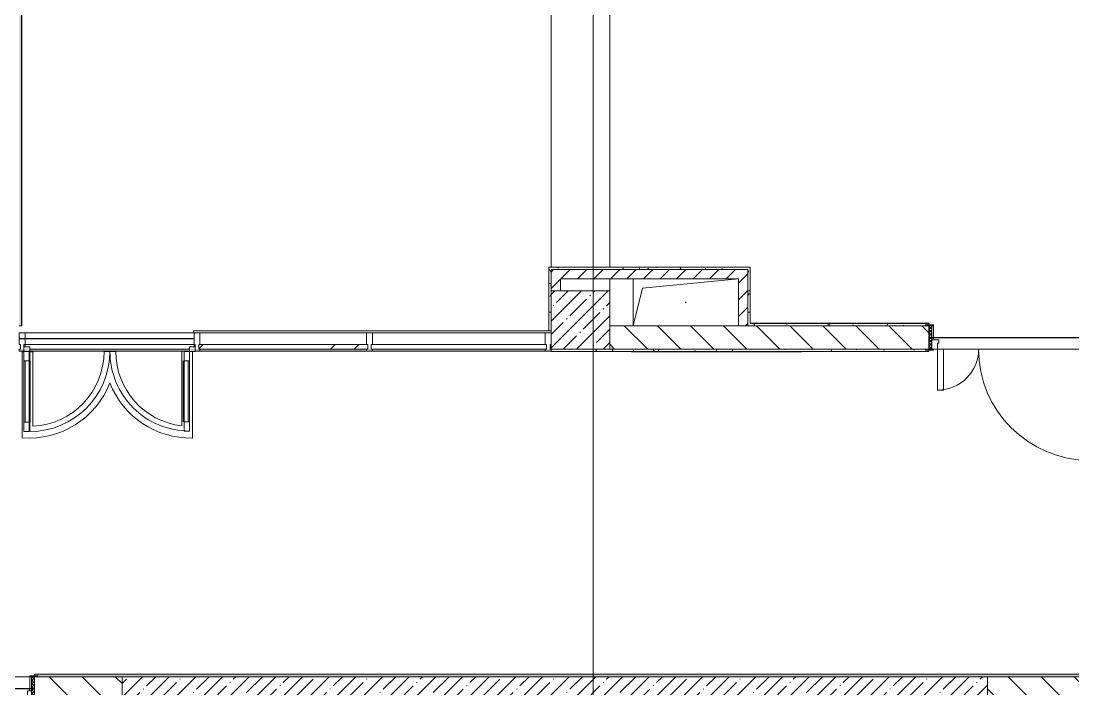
# Model space of a CAD drawing. Header units: millimetres. Extents: x -1113 to 415037, y -3642 to 354837.
# Drawn here: x 259838 to 268834, y 10495 to 16205 of the extents above; entities that cross this region are included whole.
import ezdxf

# ---------------------------------------------------------------- set-up
doc = ezdxf.new("R2010")
doc.units = ezdxf.units.MM
doc.layers.add('A-AREA-PATT-2', color=7, linetype='Continuous', lineweight=5, true_color=0xcde0ef, transparency=1)
for name, color, linetype, lineweight in [('A-DETL-GENF', 7, 'Continuous', 9), ('A-DOOR-2', 7, 'Continuous', 5), ('A-DOOR-FRAM-2', 7, 'Continuous', 5), ('A-FLOR', 7, 'Continuous', 9), ('A-GENM', 7, 'Continuous', 9), ('A-GLAZ-CURT', 7, 'Continuous', 9), ('A-GLAZ-CURT-1', 7, 'Continuous', 5), ('A-GLAZ-CURT-2', 7, 'Continuous', 20), ('A-GLAZ-CWMG', 7, 'Continuous', 9), ('A-GLAZ-CWMG-1', 7, 'Continuous', 20), ('A-WALL', 7, 'Continuous', 5), ('I-WALL', 7, 'Continuous', 5), ('S-COLS-1', 7, 'Continuous', 5), ('Оси', 7, 'Continuous', 9)]:
    doc.layers.add(name, color=color, linetype=linetype, lineweight=lineweight)
for name, color, linetype, lineweight, true_color in [('A-DOOR-1', 7, 'Continuous', 5, 0xc0c0c0), ('A-DOOR-FRAM-1', 7, 'Continuous', 5, 0xc0c0c0), ('A-WALL-1', 9, 'Continuous', 5, 0x808080), ('A-WALL-FNSH-1', 9, 'Continuous', 5, 0x808080)]:
    doc.layers.add(name, color=color, linetype=linetype, lineweight=lineweight, true_color=true_color)
pattern_1 = [(135, (148772.12, -1e-08), (-141.42136, -141.42136), [])]
pattern_2 = [(45, (148772.12, -1e-08), (-114.04925, 114.04925), []), (45, (148886.17, -1e-08), (-114.04925, 114.04925), [201.612, -40.322, 6.706, -33.617])]
pattern_3 = [(45, (148772.12, -1e-08), (-70.71068, 70.71068), [])]
pattern_4 = [(0, (148772.123, -1e-08), (243.84, 60.96), [20.117, -162.763, 20.117, -162.763, -975.36]), (0, (148772.123, -1e-08), (243.84, 60.96), [-365.76, 20.117, -345.643, 20.117, -162.763, -426.72]), (0, (148772.123, -1e-08), (243.84, 60.96), [-914.4, 20.117, -101.803, 20.117, -284.683]), (120, (148863.563, 30.48), (-174.71291, 180.691634), [20.117, -162.763, 20.117, -162.763, -975.36]), (120, (148863.563, 30.48), (-174.71291, 180.691634), [-365.76, 20.117, -345.643, 20.117, -162.763, -426.72]), (120, (148863.563, 30.48), (-174.71291, 180.691634), [-914.4, 20.117, -101.803, 20.117, -284.683]), (240, (148894.043, 152.4), (-69.12709, -241.651634), [20.117, -162.763, 20.117, -162.763, -975.36]), (240, (148894.043, 152.4), (-69.12709, -241.651634), [-365.76, 20.117, -345.643, 20.117, -162.763, -426.72]), (240, (148894.043, 152.4), (-69.12709, -241.651634), [-914.4, 20.117, -101.803, 20.117, -284.683])]

# ---------------------------------------------------------------- blocks, each defined once
blk = doc.blocks.new('110_Дверь_СКБ_1Ст_Внутренняя1 - Д-8 950x2100h_охрана-V352-Объем проектирования 2 этажа')
at = {"layer": 'A-DOOR-2'}
h = blk.add_hatch(dxfattribs=at)
h.set_pattern_fill('FP_33', color=256, style=0, pattern_type=2)
h.set_pattern_definition([(135, (1826.41, 164.685), (-14.14214, -14.14214), []), (225, (1826.41, 164.685), (14.14214, -14.14214), [])])
h.paths.add_polyline_path([(462.5, 100), (462.5, -100), (487.5, -100), (487.5, 100)])
at = {"layer": 'A-DOOR-FRAM-2'}
h = blk.add_hatch(dxfattribs=at)
h.set_pattern_fill('FP_34', color=256, style=0, pattern_type=2)
h.set_pattern_definition([(45, (-296.384, 164.685), (-14.1421, 14.1421), []), (135, (-296.384, 164.685), (-14.1421, -14.1421), [])])
h.paths.add_polyline_path([(-437.5, 100), (-462.5, 98.6), (-462.5, -100), (-437.5, -100), (-437.5, 99)])
at = {"layer": 'A-DOOR-1'}
for p, q in [((437.5, 950), (397.5, 950)), ((397.5, 950), (397.5, 100)), ((437.5, 100), (437.5, 950)), ((397.5, 100), (437.5, 100))]:
    blk.add_line(p, q, dxfattribs=at)
blk.add_arc((437.5, 100), 850, 90, 180, dxfattribs=at)
at = {"layer": 'A-DOOR-FRAM-1'}
for p, q in [((-422.5, 108), (-492.5, 108)), ((-492.5, 108), (-492.5, 100)), ((-492.5, 100), (-422.5, 100)), ((-437.5, 100), (-462.5, 100)), ((-462.5, 100), (-462.5, -100)), ((-412.5, 100), (-437.5, 100)), ((-437.5, 100), (-437.5, 20)), ((-437.5, -100), (-437.5, 100)), ((-422.5, 100), (-437.5, 100)), ((-437.5, 100), (-437.5, 99)), ((-437.5, 99), (-422.5, 99)), ((-422.5, 100), (-422.5, 108)), ((-422.5, 99), (-422.5, 100)), ((-412.5, 60), (-412.5, 100)), ((437.5, 100), (437.5, 60)), ((462.5, 100), (437.5, 100)), ((517.5, 108), (447.5, 108)), ((447.5, 108), (447.5, 100)), ((462.5, 100), (447.5, 100)), ((447.5, 100), (447.5, 99)), ((447.5, 100), (517.5, 100)), ((447.5, 99), (462.5, 99)), ((462.5, 20), (462.5, 100)), ((487.5, 100), (462.5, 100)), ((462.5, 100), (462.5, -100)), ((462.5, 99), (462.5, 100)), ((487.5, -100), (487.5, 100)), ((517.5, 100), (517.5, 108)), ((-437.5, 20), (-402.5, 20)), ((-422.5, 20), (-437.5, 20)), ((-437.5, 20), (-437.5, -100)), ((-422.5, -100), (-422.5, 20)), ((-402.5, 60), (-412.5, 60)), ((-402.5, 20), (-402.5, 60)), ((437.5, 60), (427.5, 60)), ((427.5, 60), (427.5, 20)), ((427.5, 20), (462.5, 20)), ((462.5, 20), (447.5, 20)), ((447.5, 20), (447.5, -100)), ((462.5, -100), (462.5, 20)), ((-422.5, -100), (-492.5, -100)), ((-492.5, -100), (-492.5, -108)), ((-492.5, -108), (-422.5, -108)), ((-462.5, -100), (-437.5, -100)), ((-437.5, -100), (-422.5, -100)), ((-422.5, -108), (-422.5, -100)), ((447.5, -100), (462.5, -100)), ((517.5, -100), (447.5, -100)), ((447.5, -100), (447.5, -108)), ((447.5, -108), (517.5, -108)), ((462.5, -100), (487.5, -100)), ((517.5, -108), (517.5, -100))]:
    blk.add_line(p, q, dxfattribs=at)
blk = doc.blocks.new('GM_Отверстие прямоугольное _в плите_ - Отверстие-23876685-Объем проектирования 2 этажа')
at = {"layer": 'A-GENM'}
for p, q in [((-450, -200), (-450, 200)), ((-450, 200), (-450, -200)), ((-370, 120), (450, 200)), ((-450, -200), (-370, 120))]:
    blk.add_line(p, q, dxfattribs=at)
for start, end in [(360, 180), (180, 360)]:
    blk.add_arc((0, 0), 2.5, start, end, dxfattribs=at)
blk = doc.blocks.new('110_Дверь_СКБ_2Ст - Д-6_п__ ДОО_Дв_1450x2100h_Дверь из раздевальной в коридор-32371698-Объем проектирования 2 этажа')
at = {"layer": 'A-DOOR-2'}
h = blk.add_hatch(dxfattribs=at)
h.set_pattern_fill('FP_214', color=256, style=0, pattern_type=2)
h.set_pattern_definition([(225, (1576.41, -164.685), (-14.14214, 14.14214), []), (135, (1576.41, -164.685), (14.14214, 14.14214), [])])
h.paths.add_polyline_path([(712.5, -100), (737.5, -98.2), (737.5, 100), (712.5, 99.2), (712.5, 88.5)])
at = {"layer": 'A-DOOR-FRAM-2'}
h = blk.add_hatch(dxfattribs=at)
h.set_pattern_fill('FP_215', color=256, style=0, pattern_type=2)
h.set_pattern_definition([(315, (-546.384, -164.685), (-14.1421, -14.1421), []), (225, (-546.384, -164.685), (-14.1421, 14.1421), [])])
h.paths.add_polyline_path([(-712.5, -100), (-687.5, -100), (-687.5, 100), (-712.5, 100)])
at = {"layer": 'A-DOOR-1'}
for p, q in [((-637.5, -100), (-587.5, -100)), ((-637.5, -450), (-637.5, -100)), ((-587.5, -100), (-587.5, -450)), ((612.5, -100), (662.5, -100)), ((612.5, -1050), (612.5, -100)), ((662.5, -100), (662.5, -1050)), ((-587.5, -450), (-637.5, -450)), ((662.5, -1050), (612.5, -1050))]:
    blk.add_line(p, q, dxfattribs=at)
for centre, radius, start, end in [((-637.5, -100), 350, 270, 0), ((662.5, -100), 950, 180, 270)]:
    blk.add_arc(centre, radius, start, end, dxfattribs=at)
at = {"layer": 'A-DOOR-FRAM-1'}
for p, q in [((-742.5, 108), (-672.5, 108)), ((-742.5, 100), (-742.5, 108)), ((-672.5, 100), (-742.5, 100)), ((-712.5, 100), (-687.5, 100)), ((-712.5, -100), (-712.5, 100)), ((-687.5, 100), (-687.5, -100)), ((-687.5, 100), (-672.5, 100)), ((-687.5, -20), (-687.5, 100)), ((-672.5, 108), (-672.5, 100)), ((-672.5, 100), (-672.5, -20)), ((697.5, 100), (697.5, 108)), ((697.5, 108), (767.5, 108)), ((697.5, -20), (697.5, 100)), ((697.5, 100), (712.5, 100)), ((767.5, 100), (697.5, 100)), ((712.5, -100), (712.5, 100)), ((712.5, 100), (737.5, 100)), ((712.5, 100), (712.5, -20)), ((737.5, 100), (737.5, -100)), ((767.5, 108), (767.5, 100)), ((-687.5, -20), (-627.5, -20)), ((-687.5, -100), (-687.5, -20)), ((-672.5, -20), (-687.5, -20)), ((-637.5, -50), (-637.5, -100)), ((-627.5, -50), (-637.5, -50)), ((-627.5, -20), (-627.5, -50)), ((652.5, -20), (712.5, -20)), ((652.5, -50), (652.5, -20)), ((662.5, -50), (652.5, -50)), ((662.5, -100), (662.5, -50)), ((712.5, -20), (697.5, -20)), ((712.5, -20), (712.5, -100)), ((-742.5, -100), (-672.5, -100)), ((-742.5, -108), (-742.5, -100)), ((-672.5, -108), (-742.5, -108)), ((-687.5, -100), (-712.5, -100)), ((-637.5, -100), (-687.5, -100)), ((-672.5, -100), (-672.5, -108)), ((712.5, -100), (662.5, -100)), ((697.5, -108), (697.5, -100)), ((697.5, -100), (767.5, -100)), ((767.5, -108), (697.5, -108)), ((737.5, -100), (712.5, -100)), ((767.5, -100), (767.5, -108))]:
    blk.add_line(p, q, dxfattribs=at)
blk = doc.blocks.new('Прямоугольный импост - Импост структурный с накладкой - 160мм Темный-32356295-Объем проектирования 2 этажа')
at = {"layer": 'A-GLAZ-CWMG-1'}
for p, q in [((-50, 40), (-50, 140)), ((-50, 140), (0, 140)), ((0, 140), (0, 40)), ((-40, 40), (-50, 40)), ((-40, 20), (-40, 40)), ((-10, 40), (-10, 0)), ((0, 40), (-10, 40)), ((-10, 0), (0, 0)), ((0, 0), (0, -17)), ((0, -17), (-40, -17))]:
    blk.add_line(p, q, dxfattribs=at)
blk = doc.blocks.new('Системная панель - Стекло - 40мм-32428871-Объем проектирования 2 этажа')
at = {"layer": 'A-GLAZ-CURT-2'}
for p, q in [((749.5, 0), (-749.5, 0)), ((-749.5, 0), (-749.5, -40)), ((749.5, -40), (749.5, 0)), ((-749.5, -40), (749.5, -40))]:
    blk.add_line(p, q, dxfattribs=at)
blk = doc.blocks.new('Прямоугольный импост - Импост структурный с накладкой - 160мм Темный-32428319-Объем проектирования 2 этажа')
at = {"layer": 'A-GLAZ-CWMG-1'}
for p, q in [((0, 140), (-50, 140)), ((-50, 140), (-50, 40)), ((0, 40), (0, 140)), ((-50, 40), (-40, 40)), ((-40, 0), (-50, 0)), ((-50, 0), (-50, -17)), ((-40, 40), (-40, 0)), ((-10, 0), (-10, 40)), ((-10, 40), (0, 40)), ((0, 0), (-10, 0)), ((0, -17), (0, 0)), ((-50, -17), (0, -17))]:
    blk.add_line(p, q, dxfattribs=at)
blk = doc.blocks.new('Дверь_Витражная_остекление_ - ВВ-23-32429828-Объем проектирования 2 этажа')
at = {"layer": 'A-DETL-GENF'}
for p, q in [((-682.5, 700), (-637.5, 700)), ((-682.5, 700), (-682.5, 20)), ((-637.5, 700), (-682.5, 700)), ((-682.5, 700), (-682.5, 20)), ((-637.5, 700), (-637.5, 20)), ((-637.5, 20), (-637.5, 700)), ((732.5, 705), (687.5, 705)), ((687.5, 705), (687.5, 20)), ((732.5, 705), (687.5, 705)), ((687.5, 705), (687.5, 20)), ((732.5, 705), (732.5, 20)), ((732.5, 20), (732.5, 705)), ((-682.5, 620), (-637.5, 620)), ((-672.5, 620), (-672.5, 100)), ((-628.5, 620), (-628.5, 100)), ((678.5, 625), (678.5, 100)), ((732.5, 625), (687.5, 625)), ((722.5, 625), (722.5, 100)), ((-682.5, 100), (-637.5, 100)), ((732.5, 100), (687.5, 100)), ((-637.5, 20), (-682.5, 20)), ((-682.5, 20), (-637.5, 20))]:
    blk.add_line(p, q, dxfattribs=at)
at = {"layer": 'A-DOOR-1'}
for p, q in [((-682.5, 700), (-682.5, 20)), ((682.5, 705), (682.5, 20)), ((-682.5, 20), (-732.5, 20)), ((-732.5, 20), (-732.5, -20)), ((-682.5, -20), (-682.5, 20)), ((732.5, 20), (682.5, 20)), ((682.5, 20), (682.5, -20)), ((732.5, -20), (732.5, 20)), ((-732.5, -20), (-682.5, -20)), ((682.5, -20), (732.5, -20))]:
    blk.add_line(p, q, dxfattribs=at)
for centre, radius, start, end in [((-682.5, 20), 680, 360, 90), ((682.5, 20), 685, 90, 180)]:
    blk.add_arc(centre, radius, start, end, dxfattribs=at)
blk = doc.blocks.new('Прямоугольный импост - Импост структурный с накладкой - 160мм Темный-32428730-Объем проектирования 2 этажа')
at = {"layer": 'A-GLAZ-CWMG'}
for p, q in [((111100.5, 13540), (112545.5, 13540)), ((111100.5, 13420), (111100.5, 13440)), ((111100.5, 13440), (112545.5, 13440)), ((112545.5, 13440), (112545.5, 13420)), ((111140.5, 13400), (112505.5, 13400)), ((111140.5, 13383), (112505.5, 13383))]:
    blk.add_line(p, q, dxfattribs=at)
blk = doc.blocks.new('Прямоугольный импост - Импост структурный с накладкой - 160мм Темный-32428868-Объем проектирования 2 этажа')
at = {"layer": 'A-GLAZ-CWMG'}
for p, q in [((114070.5, 13540), (115549.5, 13540)), ((114070.5, 13383), (115549.5, 13383))]:
    blk.add_line(p, q, dxfattribs=at)
blk = doc.blocks.new('Системная панель - Стекло - 40мм-32428872-Объем проектирования 2 этажа')
at = {"layer": 'A-GLAZ-CURT-1'}
h = blk.add_hatch(dxfattribs=at)
h.set_pattern_fill('FP_218', color=256, style=0, pattern_type=2)
h.set_pattern_definition([(225, (113508, 13200), (565.6854, -565.6854), [400, -1200]), (225, (113908, 13400), (565.6854, -565.6854), [1200, -400]), (225, (113108, 13600), (565.6854, -565.6854), [400, -1200])])
h.paths.add_polyline_path([(-436.7, 0), (-722.5, 0), (-722.5, -40), (722.5, -40), (722.5, 0), (-273.4, 0)])
at = {"layer": 'A-GLAZ-CURT-2'}
for p, q in [((722.5, 0), (-722.5, 0)), ((-722.5, 0), (-722.5, -40)), ((722.5, -40), (722.5, 0)), ((-722.5, -40), (722.5, -40))]:
    blk.add_line(p, q, dxfattribs=at)
blk = doc.blocks.new('Прямоугольный импост - Импост структурный с накладкой - 160мм Темный-32428869-Объем проектирования 2 этажа')
at = {"layer": 'A-GLAZ-CWMG'}
for p, q in [((112595.5, 13540), (114020.5, 13540)), ((112595.5, 13383), (114020.5, 13383))]:
    blk.add_line(p, q, dxfattribs=at)
blk = doc.blocks.new('Прямоугольный импост - Импост структурный с накладкой - 160мм Темный-32356291-Объем проектирования 2 этажа')
at = {"layer": 'A-GLAZ-CWMG-1'}
for p, q in [((-25, 40), (-25, 140)), ((-25, 140), (25, 140)), ((25, 140), (25, 40)), ((-15, 40), (-25, 40)), ((-25, -17), (-25, 0)), ((-25, 0), (-15, 0)), ((-15, 0), (-15, 40)), ((15, 40), (15, 20)), ((25, 40), (15, 40)), ((15, -17), (-25, -17))]:
    blk.add_line(p, q, dxfattribs=at)
blk = doc.blocks.new('Прямоугольный импост - Импост структурный с накладкой - 160мм Темный-30755836-Объем проектирования 2 этажа')
at = {"layer": 'A-GLAZ-CWMG-1'}
for p, q in [((-25, 40), (-25, 140)), ((-25, 140), (25, 140)), ((25, 140), (25, 40)), ((-15, 40), (-25, 40)), ((-25, -17), (-25, 0)), ((-25, 0), (-15, 0)), ((-15, 0), (-15, 40)), ((15, 40), (15, 0)), ((25, 40), (15, 40)), ((15, 0), (25, 0)), ((25, 0), (25, -17)), ((25, -17), (-25, -17))]:
    blk.add_line(p, q, dxfattribs=at)

msp = doc.modelspace()

# ---------------------------------------------------------------- hatches: boundary and pattern name
at = {"layer": 'A-AREA-PATT-2'}
h = msp.add_hatch(color=256, dxfattribs=at)
h.paths.add_polyline_path([(247492.6, 13190), (247493.1, 13190), (247492.6, 13190)])
h.paths.add_polyline_path([(249962.1, 13380), (249962.1, 13383), (251337.1, 13381.5), (251337.1, 13380), (251387.1, 13381.5), (251387.1, 13383), (254321.6, 13383.8), (254321.6, 13400), (249872.1, 13400), (249872.1, 13383), (249912.1, 13383), (249912.1, 13380), (249947.2, 13380)])
h.paths.add_polyline_path([(261327.6, 13380), (261327.6, 13383), (264371.6, 13383), (264371.6, 13400), (259822.6, 13400), (259822.6, 13383), (259862.6, 13383), (259862.6, 13380), (259912.6, 13380.4), (259912.6, 13383), (261277.6, 13381.5), (261277.6, 13380), (261305.2, 13380)])
at = {"layer": 'I-WALL'}
h = msp.add_hatch(dxfattribs=at)
h.set_pattern_fill('FP_191', color=256, style=0, pattern_type=2)
h.set_pattern_definition(pattern_4)
h.paths.add_polyline_path([(259831.5, 13600), (259842.1, 13600), (259842.1, 21130), (259822.1, 21130), (259822.1, 13600)])
h = msp.add_hatch(dxfattribs=at)
h.set_pattern_fill('FP_191', color=256, style=0, pattern_type=2)
h.set_pattern_definition(pattern_4)
h.paths.add_polyline_path([(264352.1, 13557), (264372.1, 13557), (264371.4, 14100), (264352.1, 14100), (264352.1, 13574.2)])
h = msp.add_hatch(dxfattribs=at)
h.set_pattern_fill('FP_191', color=256, style=0, pattern_type=2)
h.set_pattern_definition(pattern_4)
h.paths.add_polyline_path([(265972.6, 14080), (266072.6, 14080), (266072.6, 14100), (264372.1, 14100), (264372.6, 14080), (265244.4, 14080)])
h = msp.add_hatch(dxfattribs=at)
h.set_pattern_fill('FP_22', color=256, style=0, pattern_type=2)
h.set_pattern_definition(pattern_3)
h.paths.add_polyline_path([(264452.1, 13900), (264452.1, 14080), (264372.1, 14080), (264372.6, 13900)])
h = msp.add_hatch(dxfattribs=at)
h.set_pattern_fill('FP_22', color=256, style=0, pattern_type=2)
h.set_pattern_definition(pattern_3)
h.paths.add_polyline_path([(265992.7, 14000), (266052.6, 14000), (266052.6, 14080), (264452.1, 14080), (264452.1, 14000), (265972.6, 14000)])
h = msp.add_hatch(dxfattribs=at)
h.set_pattern_fill('FP_191', color=256, style=0, pattern_type=2)
h.set_pattern_definition(pattern_4)
h.paths.add_polyline_path([(266072.6, 13600), (266070.3, 13617.8), (266052.6, 13600)])
h.paths.add_polyline_path([(266052.6, 13600), (266072.6, 13621), (266072.6, 14080), (266052.6, 14080), (266052.6, 13614.5)])
h = msp.add_hatch(dxfattribs=at)
h.set_pattern_fill('FP_22', color=256, style=0, pattern_type=2)
h.set_pattern_definition(pattern_3)
h.paths.add_polyline_path([(265972.6, 13600), (266052.6, 13600), (266052.6, 14000), (265972.6, 14000), (265972.6, 13973)])
h = msp.add_hatch(dxfattribs=at)
h.set_pattern_fill('FP_23', color=256, style=0, pattern_type=2)
h.set_pattern_definition(pattern_1)
h.paths.add_polyline_path([(269580.8, 13400), (269702.1, 13400), (269702.1, 13600), (269052.1, 13600), (269052.1, 13400), (269280.2, 13400)])
h.paths.add_polyline_path([(267572.1, 13400), (267602.1, 13400), (267602.1, 13600), (264872.6, 13600), (264872.6, 13400), (266689.9, 13400)])
h = msp.add_hatch(dxfattribs=at)
h.set_pattern_fill('FP_191', color=256, style=0, pattern_type=2)
h.set_pattern_definition(pattern_4)
h.paths.add_polyline_path([(269604, 13600), (269702.1, 13600), (269681.1, 13620), (269052.1, 13620), (269052.1, 13608), (269082.1, 13608), (269082.1, 13600), (269581.5, 13600)])
h.paths.add_polyline_path([(269702.1, 13600), (269702.1, 13620), (269682.1, 13620)])
h.paths.add_polyline_path([(266072.6, 13600), (267572.1, 13600.4), (267572.1, 13608), (267602.1, 13608), (267602.1, 13620), (266072.6, 13620), (266072.6, 13603.4)])
h = msp.add_hatch(dxfattribs=at)
h.set_pattern_fill('FP_191', color=256, style=0, pattern_type=2)
h.set_pattern_definition(pattern_4)
h.paths.add_polyline_path([(269131.1, 13380), (269132.1, 13400), (269082.1, 13400), (269082.1, 13392), (269052.1, 13392), (269052.1, 13380), (269082.1, 13380)])
h.paths.add_polyline_path([(266072.6, 13380), (267602.1, 13380), (267602.1, 13392), (267572.1, 13392), (267572.1, 13400), (264371.6, 13400), (264372.1, 13380), (266052.6, 13380)])
h = msp.add_hatch(dxfattribs=at)
h.set_pattern_fill('FP_191', color=256, style=0, pattern_type=2)
h.set_pattern_definition(pattern_4)
h.paths.add_polyline_path([(259982.1, 10600), (269962.1, 10600), (269960.1, 10620), (259952.1, 10620), (259952.1, 10608), (259982.1, 10608)])
h.paths.add_polyline_path([(249581.1, 10600), (252387.1, 10600), (252387.1, 10608), (252417.1, 10608), (252417.1, 10620), (249602.1, 10620)])
h.paths.add_polyline_path([(249581.1, 10600), (249601.1, 10620), (249581.1, 10620)])
h.paths.add_polyline_path([(255902.1, 10600), (256422.1, 10600), (256422.1, 10608), (256477.1, 10608), (256477.1, 10620), (253867.1, 10620), (253867.1, 10608), (253897.1, 10608), (253897.1, 10600), (255882.1, 10600)])
h.paths.add_polyline_path([(258972.1, 10600), (258972.1, 10608), (259002.1, 10608), (259002.1, 10620), (257877.1, 10620), (257877.1, 10608), (257932.1, 10608), (257932.1, 10600), (258822.1, 10600)])
h = msp.add_hatch(dxfattribs=at)
h.set_pattern_fill('FP_23', color=256, style=0, pattern_type=2)
h.set_pattern_definition(pattern_1)
h.paths.add_polyline_path([(269942.2, 10400), (269982.1, 10400), (269982.1, 10600), (268102.1, 10600), (268102.1, 10400), (269580.8, 10400)])
h.paths.add_polyline_path([(260458.2, 10400), (260702.1, 10400), (260702.1, 10600), (259952.1, 10600), (259952.1, 10400), (260450.7, 10400)])
h.paths.add_polyline_path([(258822.1, 10400), (259002.1, 10400), (259002.1, 10600), (257877.1, 10600), (257877.1, 10400), (258739.8, 10400)])
h.paths.add_polyline_path([(256122.1, 10400), (256477.1, 10400), (256477.1, 10600), (256122.1, 10600)])
h = msp.add_hatch(dxfattribs=at)
h.set_pattern_fill('FP_1', color=256, style=0, pattern_type=2)
h.set_pattern_definition(pattern_2)
h.paths.add_polyline_path([(261630.8, 10380), (268102.1, 10380), (268102.1, 10600), (260702.1, 10600), (260702.1, 10380), (261497.5, 10380)])
at = {"layer": 'S-COLS-1'}
h = msp.add_hatch(dxfattribs=at)
h.set_pattern_fill('FP_1', color=256, style=0, pattern_type=2)
h.set_pattern_definition(pattern_2)
h.paths.add_polyline_path([(264372.6, 13400), (264872.1, 13400), (264872.1, 13900), (264372.1, 13900), (264372.1, 13400)])

# ---------------------------------------------------------------- linework, layer by layer
for points in [[(267602.1, 13500), (269052.1, 13500)], [(259822.6, 13490), (261317.6, 13490)], [(259002.1, 10500), (259952.1, 10500)]]:
    msp.add_lwpolyline(points)
at = {"layer": 'A-FLOR'}
for p, q in [((264372.6, 14100), (264372.6, 19100)), ((264872.6, 18600), (264872.6, 14100)), ((264872.6, 14000), (264872.6, 13900)), ((264872.1, 13900), (264452.1, 13900)), ((264352.1, 13557), (261312.1, 13557)), ((261312.1, 13557), (261312.1, 13540)), ((259848, 12642.4), (259848, 13378.5)), ((259848, 13378.5), (259862.6, 13378.5)), ((259907.6, 13378.5), (259937.3, 13378.5)), ((259937.3, 13378.5), (259937.3, 12740.7)), ((260547.6, 13380), (260647.6, 13380)), ((261212.9, 12744.4), (261212.9, 13381.5)), ((261212.9, 13381.5), (261277.6, 13381.5)), ((261305.2, 13380), (261305.2, 12640.2)), ((266689.9, 13400), (267572.1, 13400)), ((267677.1, 13400), (268977.1, 13400)), ((259912.1, 10600), (259042.1, 10600))]:
    msp.add_line(p, q, dxfattribs=at)
for centre, radius, start, end in [((259907.6, 13380), 640, 272.66078, 0), ((259907.6, 13380), 640, 272.66078, 0), ((261287.6, 13380), 640, 180, 263.29215), ((261287.6, 13380), 640, 180, 263.29215), ((259907.6, 13380), 740, 265.37807, 338.81722), ((259907.6, 13380), 740, 265.37807, 338.81722), ((261287.6, 13380), 740, 201.18278, 271.36364), ((261287.6, 13380), 740, 201.18278, 271.36364)]:
    msp.add_arc(centre, radius, start, end, dxfattribs=at)
at = {"layer": 'A-WALL'}
for p, q in [((266072.6, 14100), (266072.6, 13620)), ((264872.6, 13600), (267572.1, 13600)), ((266689.9, 13400), (264371.6, 13400)), ((269962.1, 10620), (259952.1, 10620)), ((260702.1, 10600), (260702.1, 6700))]:
    msp.add_line(p, q, dxfattribs=at)
at = {"layer": 'A-WALL-1'}
for p, q in [((259842.1, 13600), (259842.1, 21130)), ((266072.6, 14100), (264352.1, 14100)), ((264372.1, 13557), (264372.1, 14080)), ((264372.1, 14080), (266052.6, 14080)), ((266052.6, 14080), (266052.6, 13600)), ((264452.1, 13900), (264452.1, 14000)), ((264452.1, 14000), (265972.6, 14000)), ((265972.6, 14000), (265972.6, 13600)), ((264372.1, 13900), (264452.1, 13900)), ((259822.1, 13600), (259842.1, 13600)), ((264872.6, 13600), (264872.6, 13400)), ((267602.1, 13620), (266072.6, 13620)), ((267602.1, 13608), (267602.1, 13620)), ((264352.1, 13557), (264372.1, 13557)), ((264371.6, 13400), (264371.6, 13380)), ((264371.6, 13380), (264372.1, 13380)), ((267602.1, 13380), (267602.1, 13392)), ((259952.1, 10620), (259952.1, 10608)), ((269982.1, 10600), (259982.1, 10600)), ((268102.1, 5400), (268102.1, 10600))]:
    msp.add_line(p, q, dxfattribs=at)
at = {"layer": 'A-WALL-FNSH-1'}
for p, q in [((259843.1, 13600), (259843.1, 21129)), ((266073.6, 14101), (264351.1, 14101)), ((264351.1, 14101), (264351.1, 13555)), ((264352.1, 13555), (264352.1, 14100)), ((266073.6, 13621), (266073.6, 14101)), ((259842.1, 13600), (259843.1, 13600)), ((267602.1, 13621), (266073.6, 13621)), ((267602.1, 13620), (267602.1, 13621)), ((264351.1, 13555), (264352.1, 13555)), ((267602.1, 13380), (264372.1, 13380)), ((264372.1, 13380), (264372.1, 13379)), ((264372.1, 13379), (267602.1, 13379)), ((265057.8, 13379), (265057.8, 13378)), ((266257.6, 13378), (266257.6, 13379)), ((266515.9, 13378), (266515.9, 13379)), ((267602.1, 13379), (267602.1, 13380)), ((269961.1, 10621), (259952.1, 10621)), ((259952.1, 10621), (259952.1, 10620)), ((264491.4, 10622), (264491.4, 10621)), ((265081.6, 10621), (265081.6, 10622))]:
    msp.add_line(p, q, dxfattribs=at)
at = {"layer": 'I-WALL'}
for p, q in [((265057.7, 13379), (265057.7, 13378)), ((266227.8, 13378), (265057.7, 13378)), ((266227.8, 13378), (266227.8, 13379)), ((266227.8, 13378), (266515.9, 13378)), ((266257.7, 13378), (266257.7, 13379)), ((264472.5, 10622), (264472.5, 10621)), ((264491.4, 10622), (265463.5, 10622)), ((265463.5, 10621), (265463.5, 10622))]:
    msp.add_line(p, q, dxfattribs=at)
at = {"layer": 'S-COLS-1'}
for p, q in [((264872.1, 13900), (264372.1, 13900)), ((264372.1, 13900), (264372.1, 13400)), ((264872.1, 13400), (264872.1, 13900)), ((264372.1, 13400), (264872.1, 13400))]:
    msp.add_line(p, q, dxfattribs=at)
at = {"layer": 'Оси'}
msp.add_lwpolyline([(264732.1, -1906.3), (264732.1, 3093.7), (264732.1, 16915.1), (264732.1, 21915.1)], dxfattribs=at)

# ---------------------------------------------------------------- block references
at = {"layer": 'A-DOOR-1'}
msp.add_blockref('110_Дверь_СКБ_2Ст - Д-6_п__ ДОО_Дв_1450x2100h_Дверь из раздевальной в коридор-32371698-Объем проектирования 2 этажа', (268314.6, 13500), dxfattribs=at)
at = {"layer": 'A-DOOR-1', "rotation": 180}
for name, p in [('Дверь_Витражная_остекление_ - ВВ-23-32429828-Объем проектирования 2 этажа', (260595.1, 13400)), ('110_Дверь_СКБ_1Ст_Внутренняя1 - Д-8 950x2100h_охрана-V352-Объем проектирования 2 этажа', (259489.6, 10500))]:
    msp.add_blockref(name, p, dxfattribs=at)
at = {"layer": 'A-GENM'}
msp.add_blockref('GM_Отверстие прямоугольное _в плите_ - Отверстие-23876685-Объем проектирования 2 этажа', (265522.6, 13800), dxfattribs=at)
at = {"layer": 'A-GLAZ-CURT', "rotation": 180}
for name, p in [('Системная панель - Стекло - 40мм-32428872-Объем проектирования 2 этажа', (262080.1, 13400)), ('Системная панель - Стекло - 40мм-32428871-Объем проектирования 2 этажа', (263582.1, 13400))]:
    msp.add_blockref(name, p, dxfattribs=at)
at = {"layer": 'A-GLAZ-CWMG', "extrusion": (0, 0, -1)}
for name, p in [('Прямоугольный импост - Импост структурный с накладкой - 160мм Темный-32356295-Объем проектирования 2 этажа', (-259822.6, 13400)), ('Прямоугольный импост - Импост структурный с накладкой - 160мм Темный-32356291-Объем проектирования 2 этажа', (-261342.6, 13400)), ('Прямоугольный импост - Импост структурный с накладкой - 160мм Темный-30755836-Объем проектирования 2 этажа', (-262817.6, 13400))]:
    msp.add_blockref(name, p, dxfattribs=at)
at = {"layer": 'A-GLAZ-CWMG'}
for name, p in [('Прямоугольный импост - Импост структурный с накладкой - 160мм Темный-32428730-Объем проектирования 2 этажа', (148772.1, 0)), ('Прямоугольный импост - Импост структурный с накладкой - 160мм Темный-32428869-Объем проектирования 2 этажа', (148772.1, 0)), ('Прямоугольный импост - Импост структурный с накладкой - 160мм Темный-32428868-Объем проектирования 2 этажа', (148772.1, 0)), ('Прямоугольный импост - Импост структурный с накладкой - 160мм Темный-32428319-Объем проектирования 2 этажа', (264371.6, 13400))]:
    msp.add_blockref(name, p, dxfattribs=at)

doc.saveas('drawing.dxf')
